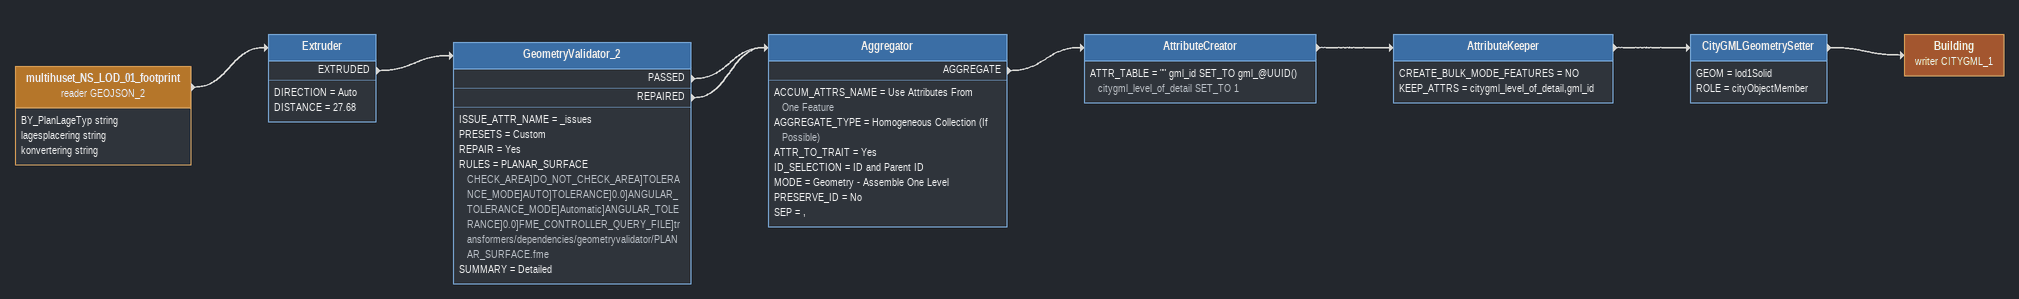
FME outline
multihuset_NS_LOD_01_footprint (reader GEOJSON_2)
    attributes: BY_PlanLageTyp string, lagesplacering string, konvertering string
    -> Extruder
Extruder
    DIRECTION = Auto
    DISTANCE = 27.68
    EXTRUDED -> GeometryValidator_2
GeometryValidator_2
    ISSUE_ATTR_NAME = _issues
    PRESETS = Custom
    REPAIR = Yes
    RULES = PLANAR_SURFACE CHECK_AREA]DO_NOT_CHECK_AREA]TOLERANCE_MODE]AUTO]TOLERANCE]0.0]ANGULAR_TOLERANCE_MODE]Automatic]ANGULAR_TOLERANCE]0.0]FME_CONTROLLER_QUERY_FILE]transformers/dependencies/geometryvalidator/PLANAR_SURFACE.fme
    SUMMARY = Detailed
    PASSED -> Aggregator
    REPAIRED -> Aggregator
Aggregator
    ACCUM_ATTRS_NAME = Use Attributes From One Feature
    AGGREGATE_TYPE = Homogeneous Collection (If Possible)
    ATTR_TO_TRAIT = Yes
    ID_SELECTION = ID and Parent ID
    MODE = Geometry - Assemble One Level
    PRESERVE_ID = No
    SEP = ,
    AGGREGATE -> AttributeCreator
AttributeCreator
    ATTR_TABLE = "" gml_id SET_TO gml_@UUID()  citygml_level_of_detail SET_TO 1
    -> AttributeKeeper
AttributeKeeper
    CREATE_BULK_MODE_FEATURES = NO
    KEEP_ATTRS = citygml_level_of_detail,gml_id
    -> CityGMLGeometrySetter
CityGMLGeometrySetter
    GEOM = lod1Solid
    ROLE = cityObjectMember
    -> Building (writer CITYGML_1)
Building (writer CITYGML_1)
